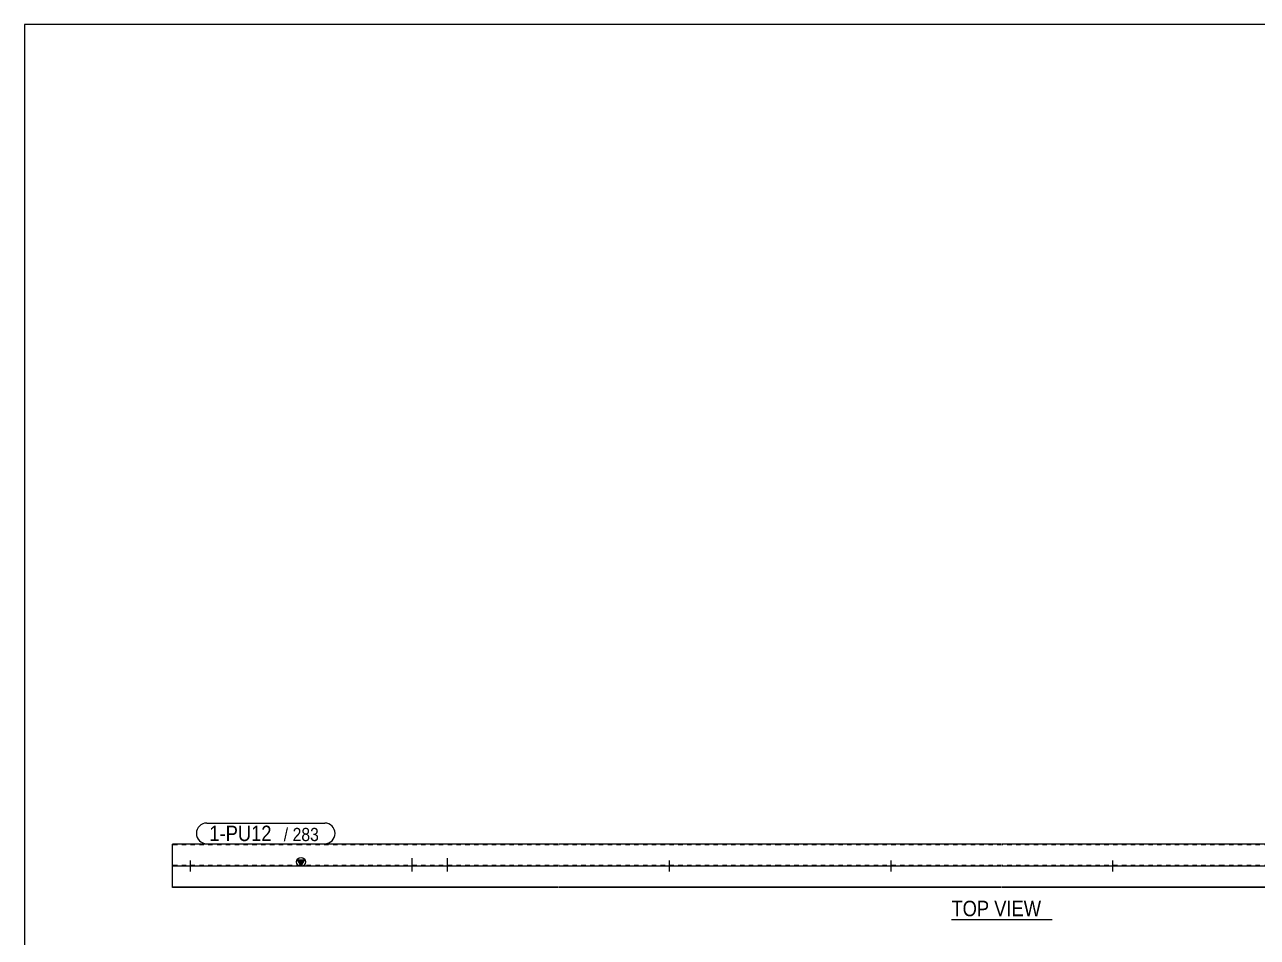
# Model space of a CAD drawing. Header units: millimetres. Extents: x 2 to 579, y 1 to 405.
# Drawn here: x 5 to 284.5, y 198.1 to 405 of the extents above; entities that cross this region are included whole.
import ezdxf

# ---------------------------------------------------------------- set-up
doc = ezdxf.new("R2010")
doc.units = ezdxf.units.MM
doc.linetypes.add('XKITLINE00', pattern=[0])
doc.linetypes.add('XKITLINE01', pattern=[4, 1, -1, 1, -1])
for name, color, linetype, lineweight in [('Bolt', 3, 'Continuous', 0), ('DrawingSheet', 5, 'Continuous', 0), ('OtherObjectType', 7, 'Continuous', 0), ('Part', 2, 'Continuous', 0), ('PartMark', 7, 'Continuous', 0)]:
    doc.layers.add(name, color=color, linetype=linetype, lineweight=lineweight)
doc.styles.add('ARIAL', font='ARIAL.TTF')

# ---------------------------------------------------------------- blocks, each defined once
blk = doc.blocks.new('*A8')
at = {"layer": 'Bolt'}
blk.add_hatch(color=3, dxfattribs=at).paths.add_polyline_path([(200.71, 214.25), (200.71, 214.43), (202.11, 214.43), (202.11, 214.25)], flags=17)
blk.add_hatch(color=3, dxfattribs=at).paths.add_polyline_path([(200.71, 214.25), (200.71, 214.43), (202.11, 214.43), (202.11, 214.25)], flags=17)
at = {"layer": 'Bolt', "color": 3, "linetype": 'XKITLINE00', "lineweight": 0}
for p, q in [((201.41, 215.59), (201.41, 213.09)), ((201.41, 215.59), (201.41, 213.09)), ((200.71, 214.43), (200.71, 214.25)), ((200.71, 214.43), (200.71, 214.25)), ((202.11, 214.43), (202.11, 214.25)), ((202.11, 214.43), (202.11, 214.25))]:
    blk.add_line(p, q, dxfattribs=at)
blk = doc.blocks.new('*A9')
at = {"layer": 'Bolt'}
blk.add_hatch(color=3, dxfattribs=at).paths.add_polyline_path([(251, 214.25), (251, 214.43), (252.4, 214.43), (252.4, 214.25)], flags=17)
blk.add_hatch(color=3, dxfattribs=at).paths.add_polyline_path([(251, 214.25), (251, 214.43), (252.4, 214.43), (252.4, 214.25)], flags=17)
at = {"layer": 'Bolt', "color": 3, "linetype": 'XKITLINE00', "lineweight": 0}
for p, q in [((251.7, 215.59), (251.7, 213.09)), ((251.7, 215.59), (251.7, 213.09)), ((251, 214.43), (251, 214.25)), ((251, 214.43), (251, 214.25)), ((252.4, 214.43), (252.4, 214.25)), ((252.4, 214.43), (252.4, 214.25))]:
    blk.add_line(p, q, dxfattribs=at)
blk = doc.blocks.new('*A10')
at = {"layer": 'Bolt'}
for points in [[(92.12, 214.25), (92.12, 214.43), (93.52, 214.43), (93.52, 214.25)], [(92.12, 214.25), (92.12, 214.43), (93.52, 214.43), (93.52, 214.25)], [(100.12, 214.25), (100.12, 214.43), (101.52, 214.43), (101.52, 214.25)], [(100.12, 214.25), (100.12, 214.43), (101.52, 214.43), (101.52, 214.25)]]:
    blk.add_hatch(color=3, dxfattribs=at).paths.add_polyline_path(points, flags=17)
at = {"layer": 'Bolt', "color": 3, "linetype": 'XKITLINE00', "lineweight": 0}
for p, q in [((92.82, 216.09), (92.82, 213.09)), ((92.82, 216.09), (92.82, 213.09)), ((100.82, 216.09), (100.82, 213.09)), ((100.82, 216.09), (100.82, 213.09)), ((92.12, 214.43), (92.12, 214.25)), ((92.12, 214.43), (92.12, 214.25)), ((93.52, 214.43), (93.52, 214.25)), ((93.52, 214.43), (93.52, 214.25)), ((100.12, 214.43), (100.12, 214.25)), ((100.12, 214.43), (100.12, 214.25)), ((101.52, 214.43), (101.52, 214.25)), ((101.52, 214.43), (101.52, 214.25))]:
    blk.add_line(p, q, dxfattribs=at)
blk = doc.blocks.new('*A11')
at = {"layer": 'Bolt'}
for points in [[(41.83, 214.25), (41.83, 214.43), (43.23, 214.43), (43.23, 214.25)], [(41.83, 214.25), (41.83, 214.43), (43.23, 214.43), (43.23, 214.25)], [(150.41, 214.25), (150.41, 214.43), (151.81, 214.43), (151.81, 214.25)], [(150.41, 214.25), (150.41, 214.43), (151.81, 214.43), (151.81, 214.25)]]:
    blk.add_hatch(color=3, dxfattribs=at).paths.add_polyline_path(points, flags=17)
at = {"layer": 'Bolt', "color": 3, "linetype": 'XKITLINE00', "lineweight": 0}
for p, q in [((42.53, 215.59), (42.53, 213.09)), ((42.53, 215.59), (42.53, 213.09)), ((151.11, 215.59), (151.11, 213.09)), ((151.11, 215.59), (151.11, 213.09)), ((41.83, 214.43), (41.83, 214.25)), ((41.83, 214.43), (41.83, 214.25)), ((43.23, 214.43), (43.23, 214.25)), ((43.23, 214.43), (43.23, 214.25)), ((150.41, 214.43), (150.41, 214.25)), ((150.41, 214.43), (150.41, 214.25)), ((151.81, 214.43), (151.81, 214.25)), ((151.81, 214.43), (151.81, 214.25))]:
    blk.add_line(p, q, dxfattribs=at)
blk = doc.blocks.new('*A14')
at = {"layer": 'Part'}
blk.add_hatch(color=2, dxfattribs=at).paths.add_polyline_path([(66.87, 215.74), (68.47, 215.74), (67.67, 214.34)], flags=17)
at = {"layer": 'Part', "color": 2, "linetype": 'XKITLINE00', "lineweight": 0}
for p, q in [((38.53, 209.61), (38.53, 219.25)), ((67.62, 219.25), (38.53, 219.25)), ((125.92, 219.25), (67.72, 219.25)), ((176.21, 219.25), (126.02, 219.25)), ((226.51, 219.25), (176.31, 219.25)), ((276.8, 219.25), (226.61, 219.25)), ((327.09, 219.25), (276.9, 219.25)), ((67.67, 214.34), (66.87, 215.74)), ((66.87, 215.74), (68.47, 215.74)), ((68.47, 215.74), (67.67, 214.34)), ((67.62, 214.25), (38.53, 214.25)), ((125.92, 214.25), (67.72, 214.25)), ((176.21, 214.25), (126.02, 214.25)), ((226.51, 214.25), (176.31, 214.25)), ((276.8, 214.25), (226.61, 214.25)), ((327.09, 214.25), (276.9, 214.25)), ((38.53, 209.43), (38.53, 209.61)), ((38.53, 209.61), (67.62, 209.61)), ((67.62, 209.43), (38.53, 209.43)), ((67.72, 209.61), (125.92, 209.61)), ((125.92, 209.43), (67.72, 209.43)), ((126.02, 209.61), (176.21, 209.61)), ((176.21, 209.43), (126.02, 209.43)), ((176.31, 209.61), (226.51, 209.61)), ((226.51, 209.43), (176.31, 209.43)), ((226.61, 209.61), (276.8, 209.61)), ((276.8, 209.43), (226.61, 209.43)), ((276.9, 209.61), (327.09, 209.61)), ((327.09, 209.43), (276.9, 209.43))]:
    blk.add_line(p, q, dxfattribs=at)
at = {"layer": 'Part', "color": 7, "linetype": 'XKITLINE01', "lineweight": 0}
for p, q in [((67.62, 219.07), (38.53, 219.07)), ((125.92, 219.07), (67.72, 219.07)), ((176.21, 219.07), (126.02, 219.07)), ((226.51, 219.07), (176.31, 219.07)), ((276.8, 219.07), (226.61, 219.07)), ((327.09, 219.07), (276.9, 219.07)), ((67.62, 214.43), (38.53, 214.43)), ((125.92, 214.43), (67.72, 214.43)), ((176.21, 214.43), (126.02, 214.43)), ((226.51, 214.43), (176.31, 214.43)), ((276.8, 214.43), (226.61, 214.43)), ((327.09, 214.43), (276.9, 214.43))]:
    blk.add_line(p, q, dxfattribs=at)
at = {"layer": 'Part', "color": 2, "linetype": 'XKITLINE00', "lineweight": 0}
blk.add_circle((67.67, 215.24), 1, dxfattribs=at)
blk = doc.blocks.new('*A15')
at = {"layer": 'DrawingSheet', "color": 5, "linetype": 'XKITLINE00', "lineweight": 0}
for p, q in [((579, 405), (5, 405)), ((5, 405), (5, 5))]:
    blk.add_line(p, q, dxfattribs=at)
blk = doc.blocks.new('*A49')
at = {"layer": 'PartMark', "color": 7, "linetype": 'XKITLINE00', "lineweight": 0}
for p, q in [((46.28, 224.05), (73.04, 224.05)), ((46.28, 219.35), (73.04, 219.35))]:
    blk.add_line(p, q, dxfattribs=at)
for centre, start, end in [((46.28, 221.7), 90, 270), ((73.04, 221.7), 270, 90)]:
    blk.add_arc(centre, 2.35, start, end, dxfattribs=at)
at = {"layer": 'PartMark', "color": 1, "style": 'ARIAL', "width": 0.85}
blk.add_text('1-PU12', height=3.5, dxfattribs=at).set_placement((46.88, 219.95))
at = {"layer": 'PartMark', "color": 3, "style": 'ARIAL', "width": 0.85}
for s, p in [('/', (63.75, 219.95)), ('283', (65.76, 219.95))]:
    blk.add_text(s, height=3, dxfattribs=at).set_placement(p)
blk = doc.blocks.new('*A50')
at = {"layer": 'OtherObjectType', "color": 7, "linetype": 'XKITLINE00', "lineweight": 0}
blk.add_line((215.14, 202.18), (237.97, 202.18), dxfattribs=at)
at = {"layer": 'OtherObjectType', "color": 7, "style": 'ARIAL', "width": 0.85}
blk.add_text('TOP VIEW', height=3.5, dxfattribs=at).set_placement((215.14, 202.93))

msp = doc.modelspace()

# ---------------------------------------------------------------- block references
at = {"lineweight": 0}
for name in ['*A15', '*A49', '*A11', '*A10', '*A8', '*A9', '*A50']:
    msp.add_blockref(name, (0, 0), dxfattribs=at)
at = {"layer": 'Part', "lineweight": 0}
msp.add_blockref('*A14', (0, 0), dxfattribs=at)

doc.saveas('drawing.dxf')
